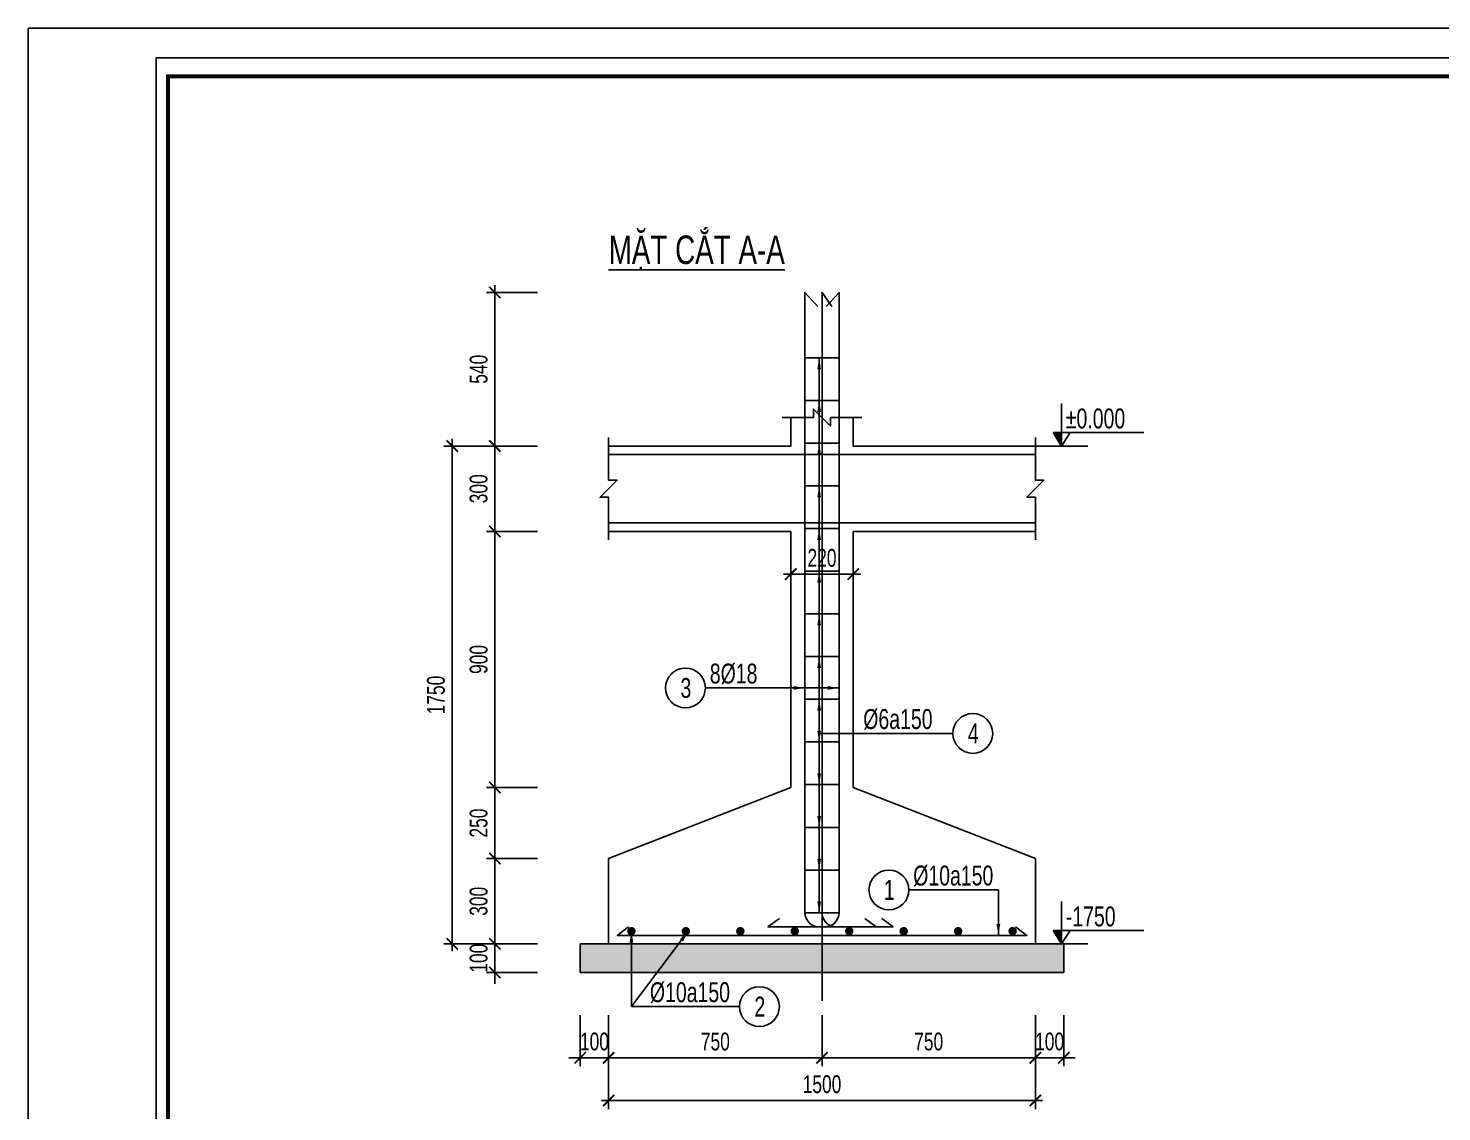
# Model space of a CAD drawing. Header units: inches. Extents: x 442278 to 842836, y -356313 to 59457.
# Drawn here: x 772277 to 777245, y -31561 to -27753 of the extents above; entities that cross this region are included whole.
import ezdxf
from ezdxf.enums import TextEntityAlignment as Align

# ---------------------------------------------------------------- set-up
doc = ezdxf.new("R2010")
doc.units = ezdxf.units.IN
doc.header["$LTSCALE"] = 250
doc.header["$MEASUREMENT"] = 0
doc.linetypes.add('CENTER', pattern=[50.8, 31.75, -6.35, 6.35, -6.35])
for name, color, linetype in [('3', 9, 'Continuous'), ('gsgsdfg', 31, 'Continuous'), ('LA.BT', 7, 'Continuous'), ('LA.DIM', 251, 'Continuous'), ('LA.KHAC', 252, 'Continuous'), ('LA.TC', 3, 'Continuous'), ('LA.TD', 30, 'Continuous'), ('LA.TEXT', 60, 'Continuous'), ('LA.TRUC', 251, 'CENTER'), ('NETTHAY', 8, 'Continuous'), ('NTHAY', 8, 'Continuous')]:
    doc.layers.add(name, color=color, linetype=linetype)
doc.styles.add('S.STEXT', font='arial.ttf', dxfattribs={"width": 0.7})
doc.styles.get("Standard").update_dxf_attribs({"font": 'arial.ttf'})
doc.styles.add('VnAvantH', font='', dxfattribs={"width": 0.7})
doc.styles.get('VnAvantH').set_extended_font_data('.VnAvantH')
doc.dimstyles.new('S.DIM25', dxfattribs={"dimtxt": 62.5, "dimasz": 40, "dimexe": 30, "dimexo": 0, "dimgap": 25, "dimtad": 1, "dimdec": 0, "dimzin": 13, "dimdsep": 46, "dimtxsty": 'S.STEXT', "dimblk": 'ARCHTICK', "dimcen": 0, "dimdle": 25, "dimclrd": 251, "dimclre": 251, "dimclrt": 60, "dimadec": 0, "dimazin": 0, "dimtfac": 1, "dimtdec": 0, "dimtix": 1, "dimtmove": 2, "dimatfit": 3, "dimfxl": 1, "dimtolj": 1, "dimtzin": 13, "dimarcsym": 0})

# ---------------------------------------------------------------- blocks, each defined once
blk = doc.blocks.new('_ArchTick')
at = {"color": 0, "linetype": 'ByBlock', "const_width": 0.15}
blk.add_lwpolyline([(-0.5, -0.5), (0.5, 0.5)], dxfattribs=at)
blk = doc.blocks.new('*D1062')
at = {"layer": 'DEFPOINTS', "color": 0, "transparency": 16777216}
for p in [(774957, -29521.7), (775177, -29521.7), (775177, -29671.7)]:
    blk.add_point(p, dxfattribs=at)
at = {"layer": 'LA.DIM', "color": 251, "lineweight": -2, "transparency": 16777216}
for p, q in [((774957, -29521.7), (774957, -29701.7)), ((775177, -29521.7), (775177, -29701.7)), ((774932, -29671.7), (775202, -29671.7))]:
    blk.add_line(p, q, dxfattribs=at)
at = {"layer": 'LA.DIM', "color": 251, "lineweight": -2, "transparency": 16777216, "xscale": 40, "yscale": 40, "zscale": 40, "rotation": 180}
blk.add_blockref('_ArchTick', (774957, -29671.7), dxfattribs=at)
at = {"layer": 'LA.DIM', "color": 251, "lineweight": -2, "transparency": 16777216, "xscale": 40, "yscale": 40, "zscale": 40}
blk.add_blockref('_ArchTick', (775177, -29671.7), dxfattribs=at)
at = {"layer": 'LA.DIM', "color": 60, "transparency": 16777216, "insert": (775067, -29614.8), "char_height": 62.5, "attachment_point": 5, "style": 'S.STEXT'}
blk.add_mtext('\\A1;220', dxfattribs=at)
blk = doc.blocks.new('*D1063')
at = {"layer": 'DEFPOINTS', "color": 0, "transparency": 16777216}
for p in [(773917, -30971.7), (774067, -30971.7), (774067, -31071.7)]:
    blk.add_point(p, dxfattribs=at)
at = {"layer": 'LA.DIM', "color": 251, "lineweight": -2, "transparency": 16777216}
for p, q in [((773917, -30971.7), (773917, -30931.7)), ((774067, -30971.7), (773887, -30971.7)), ((773917, -31071.7), (773917, -30971.7)), ((774067, -31071.7), (773887, -31071.7)), ((773917, -31071.7), (773917, -31111.7))]:
    blk.add_line(p, q, dxfattribs=at)
at = {"layer": 'LA.DIM', "color": 251, "lineweight": -2, "transparency": 16777216, "xscale": 40, "yscale": 40, "zscale": 40}
for p, rotation in [((773917, -30971.7), 270), ((773917, -31071.7), 90)]:
    blk.add_blockref('_ArchTick', p, dxfattribs=dict(at, rotation=rotation))
at = {"layer": 'LA.DIM', "color": 60, "transparency": 16777216, "insert": (773860.1, -31021.7), "char_height": 62.5, "attachment_point": 5, "rotation": 90, "style": 'S.STEXT'}
blk.add_mtext('\\A1;100', dxfattribs=at)
blk = doc.blocks.new('*D1064')
at = {"layer": 'DEFPOINTS', "color": 0, "transparency": 16777216}
for p in [(773917, -30671.7), (774067, -30671.7), (774067, -30971.7)]:
    blk.add_point(p, dxfattribs=at)
at = {"layer": 'LA.DIM', "color": 251, "lineweight": -2, "transparency": 16777216}
for p, q in [((773917, -30996.7), (773917, -30646.7)), ((774067, -30671.7), (773887, -30671.7)), ((774067, -30971.7), (773887, -30971.7))]:
    blk.add_line(p, q, dxfattribs=at)
at = {"layer": 'LA.DIM', "color": 251, "lineweight": -2, "transparency": 16777216, "xscale": 40, "yscale": 40, "zscale": 40}
for p, rotation in [((773917, -30671.7), 90), ((773917, -30971.7), 270)]:
    blk.add_blockref('_ArchTick', p, dxfattribs=dict(at, rotation=rotation))
at = {"layer": 'LA.DIM', "color": 60, "transparency": 16777216, "insert": (773860, -30821.7), "char_height": 62.5, "attachment_point": 5, "rotation": 90, "style": 'S.STEXT'}
blk.add_mtext('\\A1;300', dxfattribs=at)
blk = doc.blocks.new('*D1065')
at = {"layer": 'DEFPOINTS', "color": 0, "transparency": 16777216}
for p in [(773917, -30421.7), (774067, -30421.7), (774067, -30671.7)]:
    blk.add_point(p, dxfattribs=at)
at = {"layer": 'LA.DIM', "color": 251, "lineweight": -2, "transparency": 16777216}
for p, q in [((773917, -30696.7), (773917, -30396.7)), ((774067, -30421.7), (773887, -30421.7)), ((774067, -30671.7), (773887, -30671.7))]:
    blk.add_line(p, q, dxfattribs=at)
at = {"layer": 'LA.DIM', "color": 251, "lineweight": -2, "transparency": 16777216, "xscale": 40, "yscale": 40, "zscale": 40}
for p, rotation in [((773917, -30421.7), 90), ((773917, -30671.7), 270)]:
    blk.add_blockref('_ArchTick', p, dxfattribs=dict(at, rotation=rotation))
at = {"layer": 'LA.DIM', "color": 60, "transparency": 16777216, "insert": (773860.1, -30546.7), "char_height": 62.5, "attachment_point": 5, "rotation": 90, "style": 'S.STEXT'}
blk.add_mtext('\\A1;250', dxfattribs=at)
blk = doc.blocks.new('*D1066')
at = {"layer": 'DEFPOINTS', "color": 0, "transparency": 16777216}
for p in [(773917, -29521.7), (774067, -29521.7), (774067, -30421.7)]:
    blk.add_point(p, dxfattribs=at)
at = {"layer": 'LA.DIM', "color": 251, "lineweight": -2, "transparency": 16777216}
for p, q in [((773917, -30446.7), (773917, -29496.7)), ((774067, -29521.7), (773887, -29521.7)), ((774067, -30421.7), (773887, -30421.7))]:
    blk.add_line(p, q, dxfattribs=at)
at = {"layer": 'LA.DIM', "color": 251, "lineweight": -2, "transparency": 16777216, "xscale": 40, "yscale": 40, "zscale": 40}
for p, rotation in [((773917, -29521.7), 90), ((773917, -30421.7), 270)]:
    blk.add_blockref('_ArchTick', p, dxfattribs=dict(at, rotation=rotation))
at = {"layer": 'LA.DIM', "color": 60, "transparency": 16777216, "insert": (773860.1, -29971.7), "char_height": 62.5, "attachment_point": 5, "rotation": 90, "style": 'S.STEXT'}
blk.add_mtext('\\A1;900', dxfattribs=at)
blk = doc.blocks.new('*D1067')
at = {"layer": 'DEFPOINTS', "color": 0, "transparency": 16777216}
for p in [(773917, -29221.7), (774067, -29221.7), (774067, -29521.7)]:
    blk.add_point(p, dxfattribs=at)
at = {"layer": 'LA.DIM', "color": 251, "lineweight": -2, "transparency": 16777216}
for p, q in [((773917, -29546.7), (773917, -29196.7)), ((774067, -29221.7), (773887, -29221.7)), ((774067, -29521.7), (773887, -29521.7))]:
    blk.add_line(p, q, dxfattribs=at)
at = {"layer": 'LA.DIM', "color": 251, "lineweight": -2, "transparency": 16777216, "xscale": 40, "yscale": 40, "zscale": 40}
for p, rotation in [((773917, -29221.7), 90), ((773917, -29521.7), 270)]:
    blk.add_blockref('_ArchTick', p, dxfattribs=dict(at, rotation=rotation))
at = {"layer": 'LA.DIM', "color": 60, "transparency": 16777216, "insert": (773860, -29371.7), "char_height": 62.5, "attachment_point": 5, "rotation": 90, "style": 'S.STEXT'}
blk.add_mtext('\\A1;300', dxfattribs=at)
blk = doc.blocks.new('*D1068')
at = {"layer": 'DEFPOINTS', "color": 0, "transparency": 16777216}
for p in [(773917, -28681.7), (774067, -28681.7), (774067, -29221.7)]:
    blk.add_point(p, dxfattribs=at)
at = {"layer": 'LA.DIM', "color": 251, "lineweight": -2, "transparency": 16777216}
for p, q in [((773917, -29246.7), (773917, -28656.7)), ((774067, -28681.7), (773887, -28681.7)), ((774067, -29221.7), (773887, -29221.7))]:
    blk.add_line(p, q, dxfattribs=at)
at = {"layer": 'LA.DIM', "color": 251, "lineweight": -2, "transparency": 16777216, "xscale": 40, "yscale": 40, "zscale": 40}
for p, rotation in [((773917, -28681.7), 90), ((773917, -29221.7), 270)]:
    blk.add_blockref('_ArchTick', p, dxfattribs=dict(at, rotation=rotation))
at = {"layer": 'LA.DIM', "color": 60, "transparency": 16777216, "insert": (773860.1, -28951.7), "char_height": 62.5, "attachment_point": 5, "rotation": 90, "style": 'S.STEXT'}
blk.add_mtext('\\A1;540', dxfattribs=at)
blk = doc.blocks.new('*D1069')
at = {"layer": 'DEFPOINTS', "color": 0, "transparency": 16777216}
for p in [(773767, -29221.7), (774067, -29221.7), (774067, -30971.7)]:
    blk.add_point(p, dxfattribs=at)
at = {"layer": 'LA.DIM', "color": 251, "lineweight": -2, "transparency": 16777216}
for p, q in [((773767, -30996.7), (773767, -29196.7)), ((774067, -29221.7), (773737, -29221.7)), ((774067, -30971.7), (773737, -30971.7))]:
    blk.add_line(p, q, dxfattribs=at)
at = {"layer": 'LA.DIM', "color": 251, "lineweight": -2, "transparency": 16777216, "xscale": 40, "yscale": 40, "zscale": 40}
for p, rotation in [((773767, -29221.7), 90), ((773767, -30971.7), 270)]:
    blk.add_blockref('_ArchTick', p, dxfattribs=dict(at, rotation=rotation))
at = {"layer": 'LA.DIM', "color": 60, "transparency": 16777216, "insert": (773710.1, -30096.7), "char_height": 62.5, "attachment_point": 5, "rotation": 90, "style": 'S.STEXT'}
blk.add_mtext('\\A1;1750', dxfattribs=at)
blk = doc.blocks.new('*D1070')
at = {"layer": 'DEFPOINTS', "color": 0, "transparency": 16777216}
for p in [(774217, -31221.7), (774317, -31221.7), (774317, -31371.7)]:
    blk.add_point(p, dxfattribs=at)
at = {"layer": 'LA.DIM', "color": 251, "lineweight": -2, "transparency": 16777216}
for p, q in [((774217, -31221.7), (774217, -31401.7)), ((774317, -31221.7), (774317, -31401.7)), ((774217, -31371.7), (774177, -31371.7)), ((774217, -31371.7), (774317, -31371.7)), ((774317, -31371.7), (774357, -31371.7))]:
    blk.add_line(p, q, dxfattribs=at)
at = {"layer": 'LA.DIM', "color": 251, "lineweight": -2, "transparency": 16777216, "xscale": 40, "yscale": 40, "zscale": 40}
blk.add_blockref('_ArchTick', (774217, -31371.7), dxfattribs=at)
at = {"layer": 'LA.DIM', "color": 251, "lineweight": -2, "transparency": 16777216, "xscale": 40, "yscale": 40, "zscale": 40, "rotation": 180}
blk.add_blockref('_ArchTick', (774317, -31371.7), dxfattribs=at)
at = {"layer": 'LA.DIM', "color": 60, "transparency": 16777216, "insert": (774267, -31314.8), "char_height": 62.5, "attachment_point": 5, "style": 'S.STEXT'}
blk.add_mtext('\\A1;100', dxfattribs=at)
blk = doc.blocks.new('*D1071')
at = {"layer": 'DEFPOINTS', "color": 0, "transparency": 16777216}
for p in [(774317, -31221.7), (775067, -31221.7), (775067, -31371.7)]:
    blk.add_point(p, dxfattribs=at)
at = {"layer": 'LA.DIM', "color": 251, "lineweight": -2, "transparency": 16777216}
for p, q in [((774317, -31221.7), (774317, -31401.7)), ((775067, -31221.7), (775067, -31401.7)), ((774292, -31371.7), (775092, -31371.7))]:
    blk.add_line(p, q, dxfattribs=at)
at = {"layer": 'LA.DIM', "color": 251, "lineweight": -2, "transparency": 16777216, "xscale": 40, "yscale": 40, "zscale": 40, "rotation": 180}
blk.add_blockref('_ArchTick', (774317, -31371.7), dxfattribs=at)
at = {"layer": 'LA.DIM', "color": 251, "lineweight": -2, "transparency": 16777216, "xscale": 40, "yscale": 40, "zscale": 40}
blk.add_blockref('_ArchTick', (775067, -31371.7), dxfattribs=at)
at = {"layer": 'LA.DIM', "color": 60, "transparency": 16777216, "insert": (774692, -31314.8), "char_height": 62.5, "attachment_point": 5, "style": 'S.STEXT'}
blk.add_mtext('\\A1;750', dxfattribs=at)
blk = doc.blocks.new('*D1072')
at = {"layer": 'DEFPOINTS', "color": 0, "transparency": 16777216}
for p in [(775067, -31221.7), (775817, -31221.7), (775817, -31371.7)]:
    blk.add_point(p, dxfattribs=at)
at = {"layer": 'LA.DIM', "color": 251, "lineweight": -2, "transparency": 16777216}
for p, q in [((775067, -31221.7), (775067, -31401.7)), ((775817, -31221.7), (775817, -31401.7)), ((775042, -31371.7), (775842, -31371.7))]:
    blk.add_line(p, q, dxfattribs=at)
at = {"layer": 'LA.DIM', "color": 251, "lineweight": -2, "transparency": 16777216, "xscale": 40, "yscale": 40, "zscale": 40, "rotation": 180}
blk.add_blockref('_ArchTick', (775067, -31371.7), dxfattribs=at)
at = {"layer": 'LA.DIM', "color": 251, "lineweight": -2, "transparency": 16777216, "xscale": 40, "yscale": 40, "zscale": 40}
blk.add_blockref('_ArchTick', (775817, -31371.7), dxfattribs=at)
at = {"layer": 'LA.DIM', "color": 60, "transparency": 16777216, "insert": (775442, -31314.8), "char_height": 62.5, "attachment_point": 5, "style": 'S.STEXT'}
blk.add_mtext('\\A1;750', dxfattribs=at)
blk = doc.blocks.new('*D1073')
at = {"layer": 'DEFPOINTS', "color": 0, "transparency": 16777216}
for p in [(775817, -31221.7), (775917, -31221.7), (775917, -31371.7)]:
    blk.add_point(p, dxfattribs=at)
at = {"layer": 'LA.DIM', "color": 251, "lineweight": -2, "transparency": 16777216}
for p, q in [((775817, -31221.7), (775817, -31401.7)), ((775917, -31221.7), (775917, -31401.7)), ((775817, -31371.7), (775777, -31371.7)), ((775817, -31371.7), (775917, -31371.7)), ((775917, -31371.7), (775957, -31371.7))]:
    blk.add_line(p, q, dxfattribs=at)
at = {"layer": 'LA.DIM', "color": 251, "lineweight": -2, "transparency": 16777216, "xscale": 40, "yscale": 40, "zscale": 40}
blk.add_blockref('_ArchTick', (775817, -31371.7), dxfattribs=at)
at = {"layer": 'LA.DIM', "color": 251, "lineweight": -2, "transparency": 16777216, "xscale": 40, "yscale": 40, "zscale": 40, "rotation": 180}
blk.add_blockref('_ArchTick', (775917, -31371.7), dxfattribs=at)
at = {"layer": 'LA.DIM', "color": 60, "transparency": 16777216, "insert": (775867, -31314.8), "char_height": 62.5, "attachment_point": 5, "style": 'S.STEXT'}
blk.add_mtext('\\A1;100', dxfattribs=at)
blk = doc.blocks.new('*D1074')
at = {"layer": 'DEFPOINTS', "color": 0, "transparency": 16777216}
for p in [(774317, -31221.7), (775817, -31221.7), (775817, -31521.7)]:
    blk.add_point(p, dxfattribs=at)
at = {"layer": 'LA.DIM', "color": 251, "lineweight": -2, "transparency": 16777216}
for p, q in [((774317, -31221.7), (774317, -31551.7)), ((775817, -31221.7), (775817, -31551.7)), ((774292, -31521.7), (775842, -31521.7))]:
    blk.add_line(p, q, dxfattribs=at)
at = {"layer": 'LA.DIM', "color": 251, "lineweight": -2, "transparency": 16777216, "xscale": 40, "yscale": 40, "zscale": 40, "rotation": 180}
blk.add_blockref('_ArchTick', (774317, -31521.7), dxfattribs=at)
at = {"layer": 'LA.DIM', "color": 251, "lineweight": -2, "transparency": 16777216, "xscale": 40, "yscale": 40, "zscale": 40}
blk.add_blockref('_ArchTick', (775817, -31521.7), dxfattribs=at)
at = {"layer": 'LA.DIM', "color": 60, "transparency": 16777216, "insert": (775067, -31464.8), "char_height": 62.5, "attachment_point": 5, "style": 'S.STEXT'}
blk.add_mtext('\\A1;1500', dxfattribs=at)
blk = doc.blocks.new('KHUNG CHUAN SEICO')
at = {"layer": 'DEFPOINTS', "lineweight": -3, "ltscale": 2000}
blk.add_lwpolyline([(0, 397.16), (572.13, 397.16), (572.13, 0), (0, 0)], close=True, dxfattribs=at)
at = {"layer": 'gsgsdfg'}
blk.add_lwpolyline([(0, 397.16), (572.13, 397.16), (572.13, 0), (0, 0)], close=True, dxfattribs=at)
blk.add_lwpolyline([(0, 397.16), (572.13, 397.16), (572.13, 0), (0, 0)], close=True, dxfattribs=at)
at = {"layer": 'NETTHAY', "ltscale": 0.5, "const_width": 0.743}
blk.add_lwpolyline([(26.26, 388.15), (460.75, 388.15), (460.75, 7.88), (26.26, 7.88), (26.26, 388.51)], dxfattribs=at)
at = {"layer": 'NTHAY', "lineweight": -3, "ltscale": 2000}
blk.add_lwpolyline([(24.06, 391.61), (565.91, 391.61), (565.91, 5.55), (24.06, 5.55)], close=True, dxfattribs=at)
at = {"layer": '3', "ltscale": 0.5, "style": 'VnAvantH'}
for tag, height, p in [('DRAWING1', 4.75, (514.01, 46.77)), ('DRAWING2', 4.75, (514.07, 36.02)), ('DATE', 2.5, (477.02, 18.64))]:
    blk.add_attdef(tag, text='', height=height, dxfattribs=at).set_placement(p, align=Align.CENTER)

msp = doc.modelspace()

# ---------------------------------------------------------------- hatches: boundary and pattern name
at = {"layer": 'LA.KHAC', "linetype": 'Continuous'}
for points in [[(775909.3, -29174.38), (775879.84, -29174.38), (775909.3, -29221.74)], [(775909.3, -30924.38), (775879.84, -30924.38), (775909.3, -30971.74)]]:
    msp.add_hatch(color=256, dxfattribs=at).paths.add_polyline_path(points)
at = {"layer": 'LA.KHAC'}
h = msp.add_hatch(dxfattribs=at)
h.set_pattern_fill('AR-CONC', color=256, scale=10, style=0)
h.set_pattern_definition([(50, (126029.974, 9286.26), (71.726018, -6.2752135), [7.5, -82.5]), (355, (126029.974, 9286.26), (-13.875133, 75.219213), [6, -66]), (100.451444, (126035.95, 9285.74), (57.850885, 68.943999), [6.374019, -70.114211]), (46.1842, (126029.97, 9306.26), (106.724133, -16.551928), [11.25, -123.75]), (96.635635, (126038.87, 9304.88), (93.466195, 97.41186), [9.561034, -105.171376]), (351.184164, (126029.97, 9306.26), (93.466195, 97.41186), [9, -99]), (21, (126039.974, 9301.26), (59.690705, -40.261889), [7.5, -82.5]), (326, (126039.974, 9301.26), (24.331533, 72.5150045), [6, -66]), (71.451445, (126044.95, 9297.905), (84.022238, 32.253115), [6.374019, -70.114211]), (37.5, (126029.974, 9286.26), (1.2159855, 33.2893854), [0, -65.2, 0, -67, 0, -66.25]), (7.5, (126029.974, 9286.26), (26.3069537, 39.4411712), [0, -38.2, 0, -63.7, 0, -25.25]), (327.5, (126007.674, 9286.26), (53.3822436, -2.2554872), [0, -25, 0, -78, 0, -103.5]), (317.5, (125997.674, 9286.26), (58.318617, 10.0104982), [0, -32.5, 0, -51.8, 0, -73.5])])
h.paths.add_polyline_path([(774216.97, -31071.74), (774216.97, -30971.74), (775916.97, -30971.74), (775916.97, -31071.74)])
at = {"layer": 'LA.TC'}
h = msp.add_hatch(color=256, dxfattribs=at)
edge = h.paths.add_edge_path(flags=16)
edge.add_arc((774396.97, -30926.74), 15, 0, 360)
h = msp.add_hatch(color=256, dxfattribs=at)
edge = h.paths.add_edge_path(flags=16)
edge.add_arc((774588.4, -30926.74), 15, 0, 360)
h = msp.add_hatch(color=256, dxfattribs=at)
edge = h.paths.add_edge_path(flags=16)
edge.add_arc((774779.83, -30926.74), 15, 0, 360)
h = msp.add_hatch(color=256, dxfattribs=at)
edge = h.paths.add_edge_path(flags=16)
edge.add_arc((774971.26, -30926.74), 15, 0, 360)
h = msp.add_hatch(color=256, dxfattribs=at)
edge = h.paths.add_edge_path(flags=16)
edge.add_arc((775162.69, -30926.74), 15, 0, 360)
h = msp.add_hatch(color=256, dxfattribs=at)
edge = h.paths.add_edge_path(flags=16)
edge.add_arc((775354.12, -30926.74), 15, 0, 360)
h = msp.add_hatch(color=256, dxfattribs=at)
edge = h.paths.add_edge_path(flags=16)
edge.add_arc((775545.55, -30926.74), 15, 0, 360)
h = msp.add_hatch(color=256, dxfattribs=at)
edge = h.paths.add_edge_path(flags=16)
edge.add_arc((775736.97, -30926.74), 15, 0, 360)

# ---------------------------------------------------------------- linework, layer by layer
at = {"layer": 'LA.BT'}
for p, q in [((774956.97, -29221.74), (774956.97, -29121.74)), ((775176.97, -29221.74), (775176.97, -29121.74)), ((774956.97, -29221.74), (774316.97, -29221.74)), ((775176.97, -29221.74), (775816.97, -29221.74)), ((774956.97, -29521.74), (774316.97, -29521.74)), ((774956.97, -30421.74), (774956.97, -29521.74)), ((775176.97, -30421.74), (775176.97, -29521.74)), ((775176.97, -29521.74), (775816.97, -29521.74)), ((774316.97, -30671.74), (774956.97, -30421.74)), ((774956.97, -30421.74), (774956.97, -30421.74)), ((775816.97, -30671.74), (775176.97, -30421.74)), ((775176.97, -30421.74), (775176.97, -30421.74)), ((774316.97, -30971.74), (774316.97, -30671.74)), ((775816.97, -30971.74), (775816.97, -30671.74)), ((775816.97, -30971.74), (774316.97, -30971.74))]:
    msp.add_line(p, q, dxfattribs=at)
at = {"layer": 'LA.DIM'}
for centre in [(774586.97, -30071.74), (775596.97, -30231.74), (775301.97, -30781.74), (774846.97, -31191.74)]:
    msp.add_circle(centre, 70, dxfattribs=at)
at = {"layer": 'LA.KHAC', "color": 203, "linetype": 'Continuous'}
for p, q in [((775909.3, -29221.74), (775909.3, -29071.93)), ((775909.3, -29221.74), (775879.84, -29174.38)), ((775879.84, -29174.38), (776197.75, -29174.38)), ((775909.3, -29221.74), (775938.76, -29174.38)), ((775816.97, -29221.74), (776001.63, -29221.74)), ((775909.3, -30971.74), (775909.3, -30821.93)), ((775909.3, -30971.74), (775879.84, -30924.38)), ((775879.84, -30924.38), (776197.75, -30924.38)), ((775909.3, -30971.74), (775938.76, -30924.38)), ((775816.97, -30971.74), (776001.63, -30971.74))]:
    msp.add_line(p, q, dxfattribs=at)
at = {"layer": 'LA.KHAC'}
for points in [[(774926.97, -29121.74), (775036.97, -29121.74), (775036.97, -29091.74), (775096.97, -29151.74), (775096.97, -29121.74), (775206.97, -29121.74)], [(774316.97, -29551.74), (774316.97, -29401.74), (774286.97, -29401.74), (774346.97, -29341.74), (774316.97, -29341.74), (774316.97, -29191.74)], [(775816.97, -29551.74), (775816.97, -29401.74), (775786.97, -29401.74), (775846.97, -29341.74), (775816.97, -29341.74), (775816.97, -29191.74)]]:
    msp.add_lwpolyline(points, dxfattribs=at)
at = {"layer": 'LA.KHAC', "color": 203, "linetype": 'Continuous', "const_width": 4}
for points in [[(775909.3, -29071.93), (775909.3, -29099.87)], [(775909.3, -30821.93), (775909.3, -30849.87)]]:
    msp.add_lwpolyline(points, dxfattribs=at)
at = {"layer": 'LA.KHAC'}
msp.add_lwpolyline([(774216.97, -31071.74), (774216.97, -30971.74), (775916.97, -30971.74), (775916.97, -31071.74)], close=True, dxfattribs=at)
at = {"layer": 'LA.TC'}
for p, q in [((774316.97, -29251.74), (775816.97, -29251.74)), ((774316.97, -29491.74), (775816.97, -29491.74))]:
    msp.add_line(p, q, dxfattribs=at)
at = {"layer": 'LA.TC', "extrusion": (-1.22465e-16, 0, -1)}
msp.add_lwpolyline([(-774916.97, -30881.74), (-774876.97, -30911.74), (-775076.97, -30911.74, -0.4142112), (-775126.97, -30861.74), (-775126.97, -28681.74), (-775081.97, -28731.74)], format="xyb", dxfattribs=at)
at = {"layer": 'LA.TC'}
for points in [[(775216.97, -30881.74), (775256.97, -30911.74), (775056.97, -30911.74, -0.4142112), (775006.97, -30861.74), (775006.97, -28681.74), (775051.97, -28731.74)], [(775276.97, -30881.74), (775316.97, -30911.74), (775116.97, -30911.74, -0.4142112), (775066.97, -30861.74), (775066.97, -28681.74), (775101.97, -28731.74)]]:
    msp.add_lwpolyline(points, format="xyb", dxfattribs=at)
msp.add_lwpolyline([(774386.97, -30911.74), (774346.97, -30941.74), (775786.97, -30941.74), (775746.97, -30911.74)], dxfattribs=at)
at = {"layer": 'LA.TD'}
for points in [[(775006.97, -28911.74), (775126.97, -28911.74)], [(775006.97, -29061.74), (775126.97, -29061.74)], [(775006.97, -29211.74), (775126.97, -29211.74)], [(775006.97, -29361.74), (775126.97, -29361.74)], [(775006.97, -29511.74), (775126.97, -29511.74)], [(775006.97, -29661.74), (775126.97, -29661.74)], [(775006.97, -29811.74), (775126.97, -29811.74)], [(775006.97, -29961.74), (775126.97, -29961.74)], [(775006.97, -30111.74), (775126.97, -30111.74)], [(775006.97, -30261.74), (775126.97, -30261.74)], [(775006.97, -30411.74), (775126.97, -30411.74)], [(775006.97, -30561.74), (775126.97, -30561.74)], [(775006.97, -30711.74), (775126.97, -30711.74)], [(775006.97, -30861.74), (775126.97, -30861.74)]]:
    msp.add_lwpolyline(points, dxfattribs=at)
at = {"layer": 'LA.TRUC', "ltscale": 5}
msp.add_line((775066.97, -31171.74), (775066.97, -28721.74), dxfattribs=at)

# ---------------------------------------------------------------- block references
at = {"layer": 'LA.DIM', "xscale": 18.69619676790764, "yscale": 18.696196767796, "zscale": 18.69619676774314}
msp.add_blockref('KHUNG CHUAN SEICO', (772276.77, -35178.71), dxfattribs=at)

# ---------------------------------------------------------------- texts
at = {"layer": 'LA.TEXT', "style": 'S.STEXT', "width": 0.7}
for s, height, p in [('%%uMẶT CẮT A-A', 100, (774316.97, -28581.74)), ('%%p0.000', 70, (775923.97, -29159.74)), ('3', 70, (774569.47, -30106.74)), ('4', 70, (775579.47, -30266.74)), ('1', 70, (775284.47, -30816.74)), ('-1750', 70, (775923.97, -30909.74)), ('2', 70, (774829.47, -31226.74))]:
    msp.add_text(s, height=height, dxfattribs=at).set_placement(p)
at = {"layer": 'LA.TEXT', "width": 0.7}
for s, p in [('8%%c18', (774672.53, -30056.18)), ('%%c6a150', (775211.97, -30216.18)), ('%%c10a150', (775387.53, -30766.18)), ('%%c10a150', (774461.97, -31176.18))]:
    msp.add_text(s, height=70, dxfattribs=at).set_placement(p)

# ---------------------------------------------------------------- dimensions: what is measured, and where the dimension line sits
at = {"layer": 'LA.DIM'}
for base, p1, p2, picture, middle in [((773916.97, -28681.74), (774066.97, -29221.74), (774066.97, -28681.74), '*D1068', (773860.06, -28951.74)), ((773766.97, -29221.74), (774066.97, -30971.74), (774066.97, -29221.74), '*D1069', (773710.06, -30096.74)), ((773916.97, -29221.74), (774066.97, -29521.74), (774066.97, -29221.74), '*D1067', (773860.04, -29371.74)), ((773916.97, -29521.74), (774066.97, -30421.74), (774066.97, -29521.74), '*D1066', (773860.06, -29971.74)), ((773916.97, -30421.74), (774066.97, -30671.74), (774066.97, -30421.74), '*D1065', (773860.06, -30546.74)), ((773916.97, -30671.74), (774066.97, -30971.74), (774066.97, -30671.74), '*D1064', (773860.04, -30821.74)), ((773916.97, -30971.74), (774066.97, -31071.74), (774066.97, -30971.74), '*D1063', (773860.06, -31021.74))]:
    dim = msp.add_linear_dim(base=base, p1=p1, p2=p2, angle=90, dimstyle='S.DIM25', dxfattribs=at)
    dim.commit()
    dim.dimension.update_dxf_attribs({"geometry": picture, "text_midpoint": middle})
for base, p1, p2, picture, middle in [((775176.97, -29671.74), (774956.97, -29521.74), (775176.97, -29521.74), '*D1062', (775066.97, -29614.83)), ((774316.97, -31371.74), (774216.97, -31221.74), (774316.97, -31221.74), '*D1070', (774266.97, -31314.83)), ((775066.97, -31371.74), (774316.97, -31221.74), (775066.97, -31221.74), '*D1071', (774691.97, -31314.83)), ((775816.97, -31521.74), (774316.97, -31221.74), (775816.97, -31221.74), '*D1074', (775066.97, -31464.83)), ((775816.97, -31371.74), (775066.97, -31221.74), (775816.97, -31221.74), '*D1072', (775441.97, -31314.83)), ((775916.97, -31371.74), (775816.97, -31221.74), (775916.97, -31221.74), '*D1073', (775866.97, -31314.83))]:
    dim = msp.add_linear_dim(base=base, p1=p1, p2=p2, dimstyle='S.DIM25', dxfattribs=at)
    dim.commit()
    dim.dimension.update_dxf_attribs({"geometry": picture, "text_midpoint": middle})

# ---------------------------------------------------------------- leaders
for points in [[(775056.97, -28911.74), (775056.97, -30231.74), (775476.97, -30231.74)], [(775056.97, -29061.74), (775056.97, -30231.74), (775476.97, -30231.74)], [(775056.97, -29211.74), (775056.97, -30231.74), (775476.97, -30231.74)], [(775056.97, -29361.74), (775056.97, -30231.74), (775476.97, -30231.74)], [(775056.97, -29511.74), (775056.97, -30231.74), (775476.97, -30231.74)], [(775056.97, -29661.74), (775056.97, -30231.74), (775476.97, -30231.74)], [(775056.97, -29811.74), (775056.97, -30231.74), (775476.97, -30231.74)], [(775056.97, -29961.74), (775056.97, -30231.74), (775476.97, -30231.74)], [(775126.97, -30071.74), (774656.97, -30071.74)], [(775006.97, -30071.74), (774656.97, -30071.74)], [(775056.97, -30111.74), (775056.97, -30231.74), (775476.97, -30231.74)], [(775056.97, -30261.74), (775056.97, -30231.74), (775476.97, -30231.74)], [(775056.97, -30861.74), (775056.97, -30231.74), (775476.97, -30231.74)], [(775056.97, -30711.74), (775056.97, -30231.74), (775476.97, -30231.74)], [(775056.97, -30561.74), (775056.97, -30231.74), (775476.97, -30231.74)], [(775056.97, -30411.74), (775056.97, -30231.74), (775476.97, -30231.74)], [(775056.97, -30861.74), (775056.97, -30231.74), (775526.97, -30231.74)], [(775686.97, -30941.74), (775686.97, -30781.74), (775371.97, -30781.74)], [(774396.97, -30926.74), (774396.97, -31191.74), (774776.97, -31191.74)], [(774596.97, -30926.74), (774396.97, -31191.74), (774776.97, -31191.74)]]:
    msp.add_leader(points, dimstyle='S.DIM25', dxfattribs=at)

doc.saveas('drawing.dxf')
